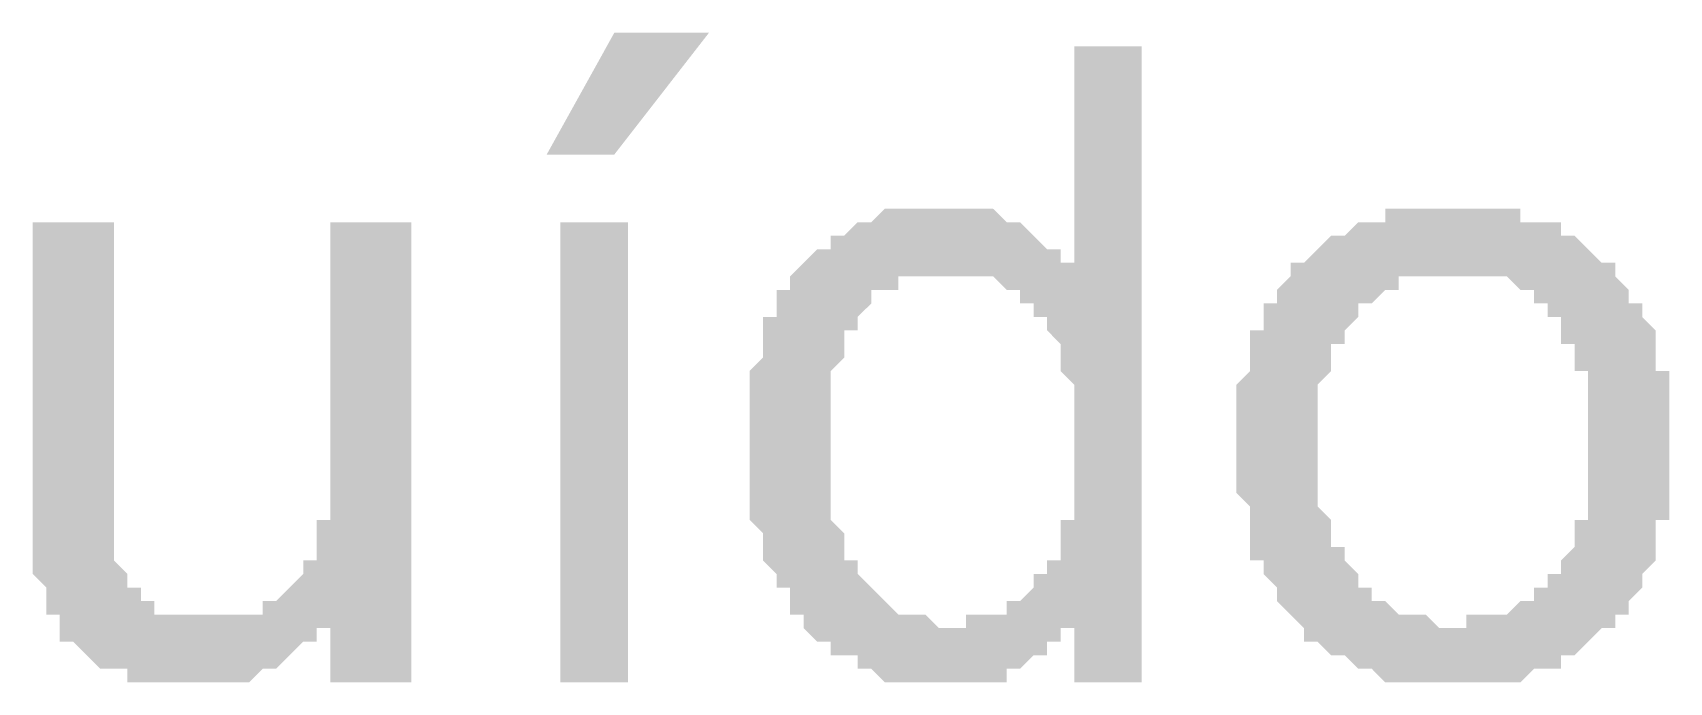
# Model space of a CAD drawing. Header units: millimetres. Extents: x 3949 to 6037, y -1956 to 1273.
# Drawn here: x 4924.3 to 4930.21, y -1666.15 to -1663.81 of the extents above; entities that cross this region are included whole.
import ezdxf

# ---------------------------------------------------------------- set-up
doc = ezdxf.new("R2010")
doc.units = ezdxf.units.MM
doc.layers.add('PADRÃO DE ENTRADA', color=7, linetype='Continuous', lineweight=0)

msp = doc.modelspace()

# ---------------------------------------------------------------- hatches: boundary and pattern name
at = {"layer": 'PADRÃO DE ENTRADA', "transparency": 33554559}
h = msp.add_hatch(color=7, dxfattribs=at)
h.paths.add_polyline_path([(4928.0604, -1666.1499), (4928.0604, -1665.9058), (4928.0604, -1665.9546), (4928.0115, -1665.9546), (4928.0115, -1666.0034), (4927.9627, -1666.0034), (4927.9627, -1666.0522), (4927.9139, -1666.0522), (4927.9139, -1666.0522), (4927.8651, -1666.101), (4927.8651, -1666.101), (4927.8163, -1666.101), (4927.8163, -1666.1499), (4927.7674, -1666.1499), (4927.7674, -1666.1499), (4927.7186, -1666.1499), (4927.6698, -1666.1499), (4927.6698, -1666.1499), (4927.621, -1666.1499), (4927.5722, -1666.1499), (4927.5722, -1666.1499), (4927.5233, -1666.1499), (4927.4745, -1666.1499), (4927.4745, -1666.1499), (4927.4257, -1666.1499), (4927.4257, -1666.1499), (4927.3769, -1666.1499), (4927.3281, -1666.101), (4927.3281, -1666.101), (4927.2792, -1666.101), (4927.2792, -1666.0522), (4927.2304, -1666.0522), (4927.2304, -1666.0522), (4927.1816, -1666.0522), (4927.1816, -1666.0034), (4927.1328, -1666.0034), (4927.1328, -1666.0034), (4927.084, -1665.9546), (4927.084, -1665.9546), (4927.084, -1665.9058), (4927.0351, -1665.9058), (4927.0351, -1665.8569), (4927.0351, -1665.8081), (4926.9863, -1665.8081), (4926.9863, -1665.7593), (4926.9863, -1665.7593), (4926.9375, -1665.7105), (4926.9375, -1665.7105), (4926.9375, -1665.6617), (4926.9375, -1665.6617), (4926.9375, -1665.6128), (4926.8887, -1665.564), (4926.8887, -1665.564), (4926.8887, -1665.5152), (4926.8887, -1665.4664), (4926.8887, -1665.4664), (4926.8887, -1665.4176), (4926.8887, -1665.3687), (4926.8887, -1665.3687), (4926.8887, -1665.3199), (4926.8887, -1665.3199), (4926.8887, -1665.2711), (4926.8887, -1665.2223), (4926.8887, -1665.2223), (4926.8887, -1665.1735), (4926.8887, -1665.1246), (4926.8887, -1665.1246), (4926.8887, -1665.0758), (4926.8887, -1665.027), (4926.8887, -1665.027), (4926.9375, -1664.9782), (4926.9375, -1664.9294), (4926.9375, -1664.9294), (4926.9375, -1664.8805), (4926.9375, -1664.8805), (4926.9375, -1664.8317), (4926.9863, -1664.8317), (4926.9863, -1664.7829), (4926.9863, -1664.7341), (4927.0351, -1664.7341), (4927.0351, -1664.6853), (4927.0351, -1664.6853), (4927.084, -1664.6364), (4927.084, -1664.6364), (4927.1328, -1664.5876), (4927.1328, -1664.5876), (4927.1816, -1664.5876), (4927.1816, -1664.5388), (4927.2304, -1664.5388), (4927.2304, -1664.5388), (4927.2792, -1664.49), (4927.2792, -1664.49), (4927.3281, -1664.49), (4927.3281, -1664.49), (4927.3769, -1664.4412), (4927.4257, -1664.4412), (4927.4257, -1664.4412), (4927.4745, -1664.4412), (4927.5233, -1664.4412), (4927.5233, -1664.4412), (4927.5722, -1664.4412), (4927.5722, -1664.4412), (4927.621, -1664.4412), (4927.6698, -1664.4412), (4927.6698, -1664.4412), (4927.7186, -1664.4412), (4927.7186, -1664.4412), (4927.7674, -1664.4412), (4927.8163, -1664.49), (4927.8163, -1664.49), (4927.8651, -1664.49), (4927.8651, -1664.49), (4927.9139, -1664.5388), (4927.9139, -1664.5388), (4927.9627, -1664.5876), (4927.9627, -1664.5876), (4928.0115, -1664.5876), (4928.0115, -1664.6364), (4928.0604, -1664.6364), (4928.0604, -1664.6364), (4928.0604, -1663.8553), (4928.3045, -1663.8553), (4928.3045, -1666.1499)], flags=0)
h.paths.add_polyline_path([(4927.1816, -1665.3199), (4927.1816, -1665.3199), (4927.1816, -1665.3687), (4927.1816, -1665.4176), (4927.1816, -1665.4664), (4927.1816, -1665.4664), (4927.1816, -1665.5152), (4927.1816, -1665.564), (4927.1816, -1665.564), (4927.2304, -1665.6128), (4927.2304, -1665.6128), (4927.2304, -1665.6617), (4927.2304, -1665.6617), (4927.2304, -1665.7105), (4927.2792, -1665.7105), (4927.2792, -1665.7593), (4927.2792, -1665.7593), (4927.2792, -1665.7593), (4927.3281, -1665.8081), (4927.3281, -1665.8081), (4927.3769, -1665.8569), (4927.3769, -1665.8569), (4927.4257, -1665.9058), (4927.4257, -1665.9058), (4927.4745, -1665.9058), (4927.5233, -1665.9058), (4927.5233, -1665.9058), (4927.5722, -1665.9546), (4927.5722, -1665.9546), (4927.621, -1665.9546), (4927.6698, -1665.9546), (4927.6698, -1665.9058), (4927.7186, -1665.9058), (4927.7186, -1665.9058), (4927.7674, -1665.9058), (4927.8163, -1665.9058), (4927.8163, -1665.8569), (4927.8651, -1665.8569), (4927.8651, -1665.8569), (4927.9139, -1665.8081), (4927.9139, -1665.8081), (4927.9139, -1665.7593), (4927.9627, -1665.7593), (4927.9627, -1665.7593), (4927.9627, -1665.7105), (4928.0115, -1665.7105), (4928.0115, -1665.6617), (4928.0115, -1665.6617), (4928.0115, -1665.6128), (4928.0115, -1665.564), (4928.0604, -1665.564), (4928.0604, -1665.5152), (4928.0604, -1665.4664), (4928.0604, -1665.4664), (4928.0604, -1665.4176), (4928.0604, -1665.3687), (4928.0604, -1665.3199), (4928.0604, -1665.3199), (4928.0604, -1665.2711), (4928.0604, -1665.2223), (4928.0604, -1665.2223), (4928.0604, -1665.1735), (4928.0604, -1665.1246), (4928.0604, -1665.1246), (4928.0604, -1665.0758), (4928.0115, -1665.027), (4928.0115, -1665.027), (4928.0115, -1664.9782), (4928.0115, -1664.9294), (4928.0115, -1664.9294), (4927.9627, -1664.8805), (4927.9627, -1664.8805), (4927.9627, -1664.8805), (4927.9627, -1664.8317), (4927.9139, -1664.8317), (4927.9139, -1664.7829), (4927.8651, -1664.7829), (4927.8651, -1664.7341), (4927.8163, -1664.7341), (4927.8163, -1664.7341), (4927.7674, -1664.6853), (4927.7674, -1664.6853), (4927.7186, -1664.6853), (4927.7186, -1664.6853), (4927.6698, -1664.6853), (4927.621, -1664.6853), (4927.621, -1664.6853), (4927.621, -1664.6853), (4927.5722, -1664.6853), (4927.5233, -1664.6853), (4927.5233, -1664.6853), (4927.4745, -1664.6853), (4927.4745, -1664.6853), (4927.4257, -1664.6853), (4927.4257, -1664.7341), (4927.3769, -1664.7341), (4927.3281, -1664.7341), (4927.3281, -1664.7829), (4927.3281, -1664.7829), (4927.2792, -1664.8317), (4927.2792, -1664.8317), (4927.2792, -1664.8805), (4927.2304, -1664.8805), (4927.2304, -1664.8805), (4927.2304, -1664.9294), (4927.2304, -1664.9782), (4927.2304, -1664.9782), (4927.1816, -1665.027), (4927.1816, -1665.027), (4927.1816, -1665.0758), (4927.1816, -1665.1246), (4927.1816, -1665.1246), (4927.1816, -1665.1735), (4927.1816, -1665.2223), (4927.1816, -1665.2711), (4927.1816, -1665.2711), (4927.1816, -1665.3199)], flags=0)
msp.add_hatch(color=7, dxfattribs=at).paths.add_polyline_path([(4925.3752, -1666.1499), (4925.3752, -1665.9058), (4925.3752, -1665.9058), (4925.3752, -1665.9546), (4925.3264, -1665.9546), (4925.3264, -1666.0034), (4925.2776, -1666.0034), (4925.2776, -1666.0034), (4925.2288, -1666.0522), (4925.2288, -1666.0522), (4925.18, -1666.101), (4925.18, -1666.101), (4925.1311, -1666.101), (4925.1311, -1666.101), (4925.0823, -1666.1499), (4925.0823, -1666.1499), (4925.0335, -1666.1499), (4924.9847, -1666.1499), (4924.9847, -1666.1499), (4924.9359, -1666.1499), (4924.887, -1666.1499), (4924.887, -1666.1499), (4924.887, -1666.1499), (4924.8382, -1666.1499), (4924.7894, -1666.1499), (4924.7894, -1666.1499), (4924.7406, -1666.1499), (4924.6918, -1666.1499), (4924.6918, -1666.1499), (4924.6429, -1666.1499), (4924.6429, -1666.101), (4924.5941, -1666.101), (4924.5453, -1666.101), (4924.5453, -1666.101), (4924.4965, -1666.0522), (4924.4965, -1666.0522), (4924.4477, -1666.0034), (4924.4477, -1666.0034), (4924.3988, -1666.0034), (4924.3988, -1665.9546), (4924.3988, -1665.9546), (4924.3988, -1665.9058), (4924.35, -1665.9058), (4924.35, -1665.8569), (4924.35, -1665.8081), (4924.35, -1665.8081), (4924.3012, -1665.7593), (4924.3012, -1665.7593), (4924.3012, -1665.7593), (4924.3012, -1665.7105), (4924.3012, -1665.6617), (4924.3012, -1665.6617), (4924.3012, -1665.6128), (4924.3012, -1665.564), (4924.3012, -1665.564), (4924.3012, -1665.5152), (4924.3012, -1665.5152), (4924.3012, -1664.49), (4924.5941, -1664.49), (4924.5941, -1665.3687), (4924.5941, -1665.4176), (4924.5941, -1665.4664), (4924.5941, -1665.5152), (4924.5941, -1665.564), (4924.5941, -1665.564), (4924.5941, -1665.6128), (4924.5941, -1665.6617), (4924.5941, -1665.6617), (4924.5941, -1665.6617), (4924.5941, -1665.6617), (4924.5941, -1665.7105), (4924.6429, -1665.7593), (4924.6429, -1665.7593), (4924.6429, -1665.8081), (4924.6918, -1665.8081), (4924.6918, -1665.8569), (4924.6918, -1665.8569), (4924.7406, -1665.8569), (4924.7406, -1665.9058), (4924.7894, -1665.9058), (4924.8382, -1665.9058), (4924.8382, -1665.9058), (4924.887, -1665.9058), (4924.9359, -1665.9058), (4924.9359, -1665.9058), (4924.9359, -1665.9058), (4924.9847, -1665.9058), (4925.0335, -1665.9058), (4925.0335, -1665.9058), (4925.0823, -1665.9058), (4925.1311, -1665.9058), (4925.1311, -1665.8569), (4925.18, -1665.8569), (4925.18, -1665.8569), (4925.2288, -1665.8081), (4925.2288, -1665.8081), (4925.2776, -1665.7593), (4925.2776, -1665.7593), (4925.2776, -1665.7105), (4925.3264, -1665.7105), (4925.3264, -1665.6617), (4925.3264, -1665.6617), (4925.3264, -1665.6128), (4925.3264, -1665.6128), (4925.3264, -1665.564), (4925.3752, -1665.564), (4925.3752, -1665.5152), (4925.3752, -1665.4664), (4925.3752, -1665.4664), (4925.3752, -1665.4176), (4925.3752, -1665.3687), (4925.3752, -1665.3687), (4925.3752, -1664.49), (4925.6682, -1664.49), (4925.6682, -1666.1499)])
h = msp.add_hatch(color=7, dxfattribs=at)
h.paths.add_polyline_path([(4928.6462, -1665.3199), (4928.6462, -1665.2711), (4928.6462, -1665.2223), (4928.6462, -1665.1735), (4928.6462, -1665.1735), (4928.6462, -1665.1246), (4928.6462, -1665.0758), (4928.695, -1665.027), (4928.695, -1665.027), (4928.695, -1664.9782), (4928.695, -1664.9782), (4928.695, -1664.9294), (4928.695, -1664.8805), (4928.7439, -1664.8805), (4928.7439, -1664.8317), (4928.7439, -1664.8317), (4928.7439, -1664.7829), (4928.7927, -1664.7829), (4928.7927, -1664.7341), (4928.7927, -1664.7341), (4928.8415, -1664.6853), (4928.8415, -1664.6853), (4928.8415, -1664.6364), (4928.8903, -1664.6364), (4928.8903, -1664.6364), (4928.8903, -1664.6364), (4928.9391, -1664.5876), (4928.9391, -1664.5876), (4928.988, -1664.5388), (4928.988, -1664.5388), (4929.0368, -1664.5388), (4929.0856, -1664.49), (4929.0856, -1664.49), (4929.1344, -1664.49), (4929.1344, -1664.49), (4929.1832, -1664.49), (4929.1832, -1664.4412), (4929.2321, -1664.4412), (4929.2809, -1664.4412), (4929.2809, -1664.4412), (4929.3297, -1664.4412), (4929.3785, -1664.4412), (4929.3785, -1664.4412), (4929.4273, -1664.4412), (4929.4273, -1664.4412), (4929.4762, -1664.4412), (4929.4762, -1664.4412), (4929.525, -1664.4412), (4929.5738, -1664.4412), (4929.5738, -1664.4412), (4929.6226, -1664.4412), (4929.6714, -1664.4412), (4929.6714, -1664.49), (4929.7203, -1664.49), (4929.7691, -1664.49), (4929.7691, -1664.49), (4929.8179, -1664.49), (4929.8179, -1664.5388), (4929.8667, -1664.5388), (4929.8667, -1664.5388), (4929.9155, -1664.5876), (4929.9155, -1664.5876), (4929.9644, -1664.6364), (4929.9644, -1664.6364), (4930.0132, -1664.6364), (4930.0132, -1664.6853), (4930.0132, -1664.6853), (4930.062, -1664.7341), (4930.062, -1664.7341), (4930.062, -1664.7829), (4930.1108, -1664.7829), (4930.1108, -1664.8317), (4930.1108, -1664.8317), (4930.1596, -1664.8805), (4930.1596, -1664.8805), (4930.1596, -1664.9294), (4930.1596, -1664.9782), (4930.1596, -1664.9782), (4930.1596, -1665.027), (4930.2085, -1665.027), (4930.2085, -1665.0758), (4930.2085, -1665.1246), (4930.2085, -1665.1246), (4930.2085, -1665.1735), (4930.2085, -1665.2223), (4930.2085, -1665.2711), (4930.2085, -1665.2711), (4930.2085, -1665.3199), (4930.2085, -1665.3687), (4930.2085, -1665.3687), (4930.2085, -1665.4176), (4930.2085, -1665.4664), (4930.2085, -1665.5152), (4930.2085, -1665.5152), (4930.2085, -1665.564), (4930.1596, -1665.564), (4930.1596, -1665.6128), (4930.1596, -1665.6617), (4930.1596, -1665.6617), (4930.1596, -1665.7105), (4930.1596, -1665.7105), (4930.1108, -1665.7593), (4930.1108, -1665.7593), (4930.1108, -1665.7593), (4930.1108, -1665.8081), (4930.062, -1665.8569), (4930.062, -1665.8569), (4930.062, -1665.9058), (4930.0132, -1665.9058), (4930.0132, -1665.9546), (4929.9644, -1665.9546), (4929.9644, -1665.9546), (4929.9155, -1666.0034), (4929.9155, -1666.0034), (4929.8667, -1666.0522), (4929.8667, -1666.0522), (4929.8179, -1666.0522), (4929.8179, -1666.101), (4929.7691, -1666.101), (4929.7691, -1666.101), (4929.7203, -1666.101), (4929.6714, -1666.1499), (4929.6714, -1666.1499), (4929.6226, -1666.1499), (4929.5738, -1666.1499), (4929.5738, -1666.1499), (4929.525, -1666.1499), (4929.525, -1666.1499), (4929.4762, -1666.1499), (4929.4273, -1666.1499), (4929.4273, -1666.1499), (4929.3785, -1666.1499), (4929.3785, -1666.1499), (4929.3297, -1666.1499), (4929.2809, -1666.1499), (4929.2809, -1666.1499), (4929.2321, -1666.1499), (4929.1832, -1666.1499), (4929.1832, -1666.1499), (4929.1344, -1666.101), (4929.1344, -1666.101), (4929.0856, -1666.101), (4929.0856, -1666.101), (4929.0368, -1666.0522), (4928.988, -1666.0522), (4928.988, -1666.0522), (4928.9391, -1666.0034), (4928.9391, -1666.0034), (4928.8903, -1666.0034), (4928.8903, -1665.9546), (4928.8903, -1665.9546), (4928.8415, -1665.9058), (4928.8415, -1665.9058), (4928.7927, -1665.8569), (4928.7927, -1665.8569), (4928.7927, -1665.8081), (4928.7927, -1665.8081), (4928.7439, -1665.7593), (4928.7439, -1665.7593), (4928.7439, -1665.7105), (4928.695, -1665.7105), (4928.695, -1665.6617), (4928.695, -1665.6617), (4928.695, -1665.6128), (4928.695, -1665.564), (4928.695, -1665.564), (4928.695, -1665.5152), (4928.6462, -1665.4664), (4928.6462, -1665.4664), (4928.6462, -1665.4176), (4928.6462, -1665.3687), (4928.6462, -1665.3687), (4928.6462, -1665.3199), (4928.6462, -1665.3199)], flags=0)
h.paths.add_polyline_path([(4928.9391, -1665.3199), (4928.9391, -1665.3199), (4928.9391, -1665.3687), (4928.9391, -1665.4176), (4928.9391, -1665.4664), (4928.9391, -1665.4664), (4928.9391, -1665.5152), (4928.988, -1665.564), (4928.988, -1665.564), (4928.988, -1665.6128), (4928.988, -1665.6128), (4928.988, -1665.6617), (4929.0368, -1665.6617), (4929.0368, -1665.7105), (4929.0368, -1665.7105), (4929.0856, -1665.7593), (4929.0856, -1665.7593), (4929.0856, -1665.7593), (4929.0856, -1665.8081), (4929.1344, -1665.8081), (4929.1344, -1665.8569), (4929.1832, -1665.8569), (4929.1832, -1665.8569), (4929.2321, -1665.9058), (4929.2321, -1665.9058), (4929.2809, -1665.9058), (4929.3297, -1665.9058), (4929.3297, -1665.9058), (4929.3785, -1665.9546), (4929.4273, -1665.9546), (4929.4273, -1665.9546), (4929.4762, -1665.9546), (4929.4762, -1665.9058), (4929.525, -1665.9058), (4929.5738, -1665.9058), (4929.5738, -1665.9058), (4929.6226, -1665.9058), (4929.6226, -1665.9058), (4929.6714, -1665.8569), (4929.6714, -1665.8569), (4929.7203, -1665.8569), (4929.7203, -1665.8081), (4929.7691, -1665.8081), (4929.7691, -1665.7593), (4929.8179, -1665.7593), (4929.8179, -1665.7105), (4929.8179, -1665.7105), (4929.8179, -1665.7105), (4929.8667, -1665.6617), (4929.8667, -1665.6128), (4929.8667, -1665.6128), (4929.8667, -1665.564), (4929.9155, -1665.564), (4929.9155, -1665.5152), (4929.9155, -1665.4664), (4929.9155, -1665.4664), (4929.9155, -1665.4176), (4929.9155, -1665.3687), (4929.9155, -1665.3199), (4929.9155, -1665.3199), (4929.9155, -1665.2711), (4929.9155, -1665.2711), (4929.9155, -1665.2223), (4929.9155, -1665.1735), (4929.9155, -1665.1246), (4929.9155, -1665.1246), (4929.9155, -1665.0758), (4929.9155, -1665.027), (4929.8667, -1665.027), (4929.8667, -1664.9782), (4929.8667, -1664.9782), (4929.8667, -1664.9294), (4929.8179, -1664.9294), (4929.8179, -1664.8805), (4929.8179, -1664.8805), (4929.8179, -1664.8317), (4929.7691, -1664.8317), (4929.7691, -1664.7829), (4929.7203, -1664.7829), (4929.7203, -1664.7341), (4929.6714, -1664.7341), (4929.6714, -1664.7341), (4929.6226, -1664.6853), (4929.6226, -1664.6853), (4929.5738, -1664.6853), (4929.525, -1664.6853), (4929.525, -1664.6853), (4929.4762, -1664.6853), (4929.4762, -1664.6853), (4929.4273, -1664.6853), (4929.3785, -1664.6853), (4929.3785, -1664.6853), (4929.3297, -1664.6853), (4929.3297, -1664.6853), (4929.2809, -1664.6853), (4929.2321, -1664.6853), (4929.2321, -1664.7341), (4929.1832, -1664.7341), (4929.1832, -1664.7341), (4929.1344, -1664.7829), (4929.1344, -1664.7829), (4929.0856, -1664.7829), (4929.0856, -1664.8317), (4929.0856, -1664.8317), (4929.0368, -1664.8805), (4929.0368, -1664.8805), (4929.0368, -1664.9294), (4928.988, -1664.9294), (4928.988, -1664.9782), (4928.988, -1664.9782), (4928.988, -1665.027), (4928.988, -1665.027), (4928.9391, -1665.0758), (4928.9391, -1665.1246), (4928.9391, -1665.1246), (4928.9391, -1665.1735), (4928.9391, -1665.2223), (4928.9391, -1665.2711), (4928.9391, -1665.2711), (4928.9391, -1665.3199)], flags=0)

# ---------------------------------------------------------------- linework, layer by layer
at = {"layer": 'PADRÃO DE ENTRADA', "color": 7, "lineweight": 5, "transparency": 33554559}
for points in [[(4926.1564, -1664.2459), (4926.4005, -1663.8065), (4926.4005, -1664.2459), (4926.7422, -1663.8065)], [(4926.2052, -1666.1499), (4926.2052, -1664.49), (4926.4493, -1666.1499), (4926.4493, -1664.49)]]:
    msp.add_solid(points, dxfattribs=at)

doc.saveas('drawing.dxf')
